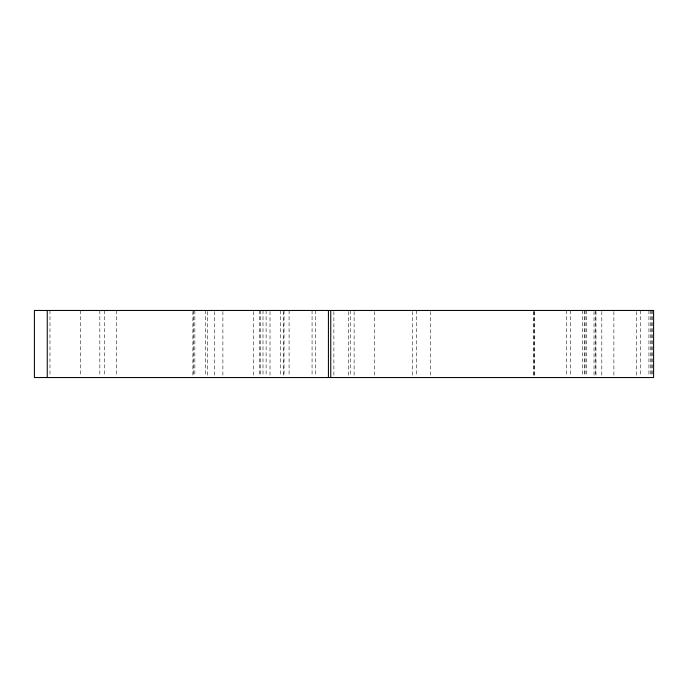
<?xml version="1.0" encoding="UTF-8"?>
<svg xmlns="http://www.w3.org/2000/svg" width="688" height="688" viewBox="0 0 688 688"><rect width="100%" height="100%" fill="white"/><g stroke="black" fill="none" stroke-linecap="round" stroke-linejoin="round"><path stroke-width="0.52" stroke-dasharray="3.44 2.58" d="M652.43 310.46L652.43 376.474M651.656 310.46L651.656 376.474M650.487 310.46L650.487 376.474M648.93 310.46L648.93 376.474M640.356 310.46L640.356 376.474M636.469 311.526L636.469 376.474M613.877 311.526L613.877 376.474M601.802 311.526L601.802 376.474M595.963 311.526L595.963 376.474M595.576 310.46L595.576 376.474M594.019 311.526L594.019 376.474M586.615 310.46L586.615 376.474M585.058 310.46L585.058 376.474M584.671 310.46L584.671 376.474M582.719 310.46L582.719 376.474M570.653 310.46L570.653 376.474M566.37 310.46L566.37 376.474M534.43 311.526L534.43 376.474M534.043 311.526L534.043 376.474M533.269 311.526L533.269 376.474M430.456 311.526L430.456 376.474M416.438 310.46L416.438 376.474M412.542 311.526L412.542 376.474M374.375 311.526L374.375 376.474M354.122 311.526L354.122 376.474M350.235 310.46L350.235 376.474M348.67 311.526L348.67 376.474M333.878 311.526L333.878 376.474M315.568 310.46L315.568 376.474M312.068 310.46L312.068 376.474M289.089 310.46L289.089 376.474M284.024 310.46L284.024 376.474M283.637 311.526L283.637 376.474M280.523 310.46L280.523 376.474M270.006 311.526L270.006 376.474M266.11 310.46L266.11 376.474M262.997 310.46L262.997 376.474M260.27 310.46L260.27 376.474M259.496 310.46L259.496 376.474M253.648 311.526L253.648 376.474M222.886 311.526L222.886 376.474M214.708 311.526L214.708 376.474M207.699 311.526L207.699 376.474M205.359 310.46L205.359 376.474M194.85 310.46L194.85 376.474M193.285 310.46L193.285 376.474M192.898 311.526L192.898 376.474M116.573 310.46L116.573 376.474M104.499 310.46L104.499 376.474M99.829 310.46L99.829 376.474M80.35 310.46L80.35 376.474M49.975 310.46L49.975 376.474"/><path stroke-width="1.03" d="M330.756 310.46L330.756 377.54M328.425 310.46L328.425 377.54M47.248 310.46L47.248 377.54M653.6 310.46L34.4 310.46L34.4 377.54L653.6 377.54L653.6 310.46"/></g></svg>
